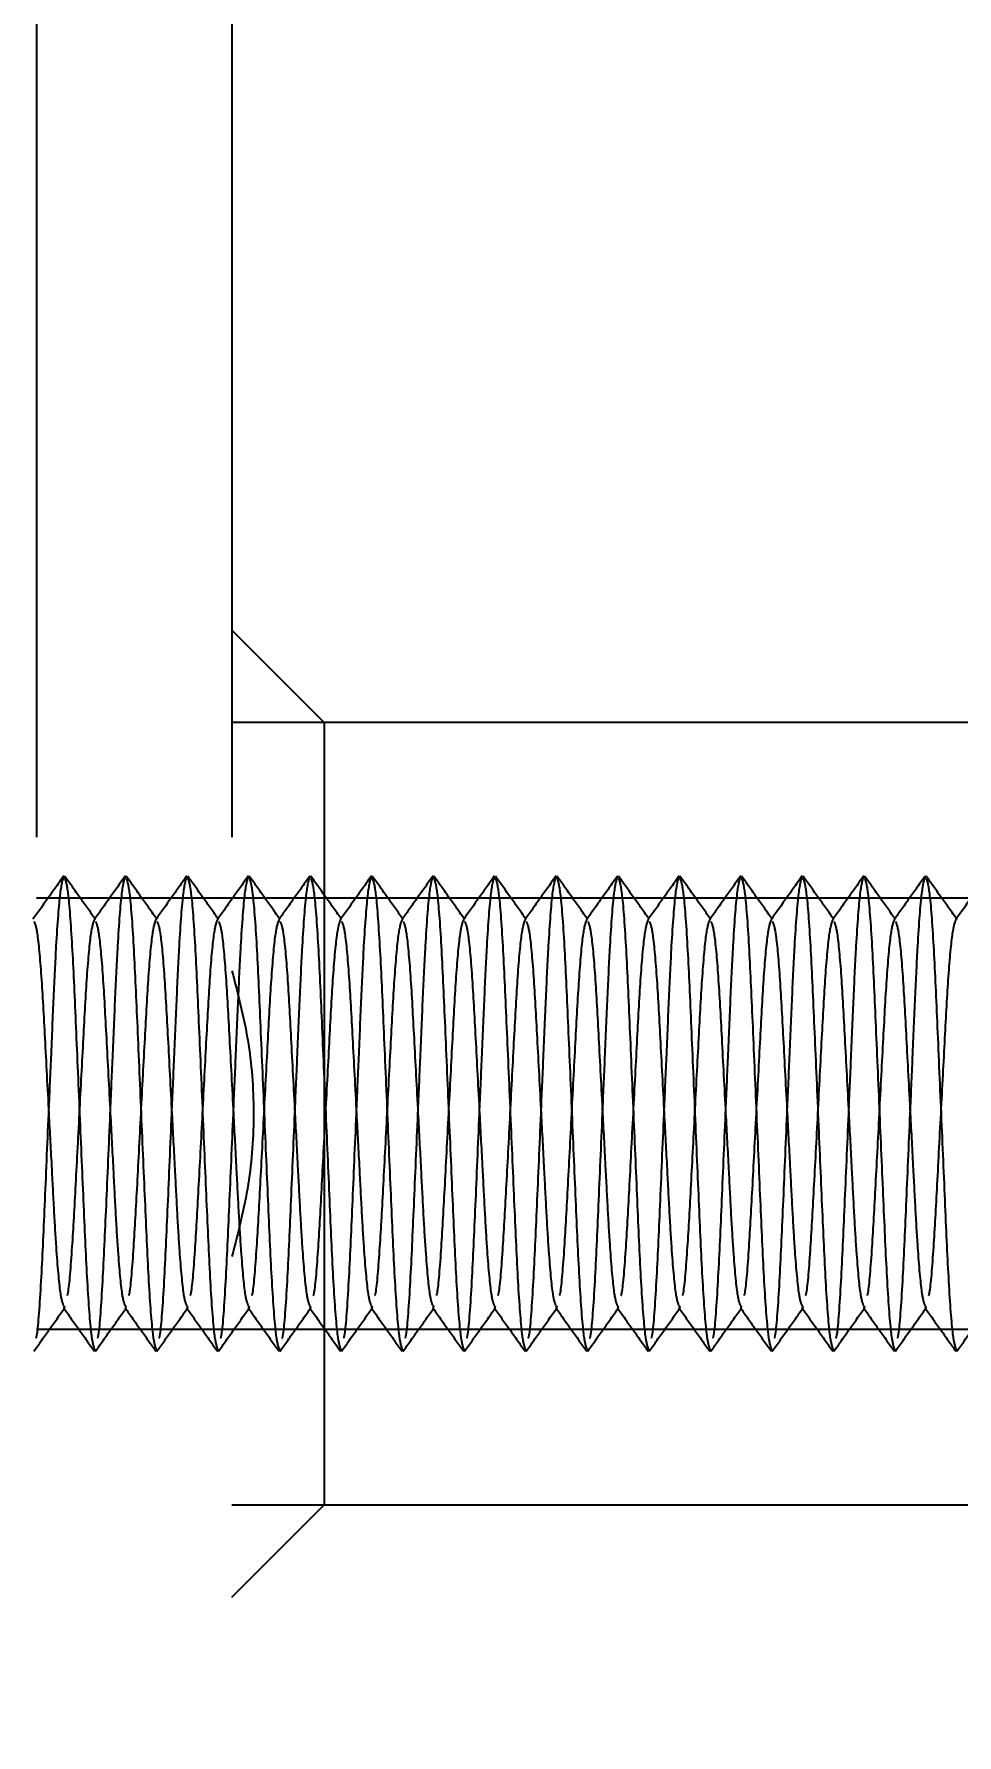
# Model space of a CAD drawing. Header units: metres. Extents: x 0 to 21025, y 0 to 14850.
# Drawn here: x 2920.1 to 2950.1, y 6312.7 to 6367.9 of the extents above; entities that cross this region are included whole.
import ezdxf

# ---------------------------------------------------------------- set-up
doc = ezdxf.new("R2010")
doc.units = ezdxf.units.M
doc.header["$LTSCALE"] = 25
doc.linetypes.add('HIDDEN2', pattern=[4.7625, 3.175, -1.5875])
doc.layers.add('18_COTAS', color=7, linetype='Continuous')
doc.layers.add('ST1', color=7, linetype='HIDDEN2')
doc.styles.add('ROMANS', font='ROMANS.SHX')
doc.dimstyles.new('25___1-25', dxfattribs={"dimscale": 25, "dimtxt": 2.5, "dimasz": 2, "dimexe": 1.5, "dimexo": 1, "dimgap": 0.5, "dimtad": 1, "dimzin": 12, "dimtxsty": 'ROMANS', "dimcen": 0, "dimclrd": 256, "dimclre": 256, "dimclrt": 3, "dimazin": 3, "dimtfac": 1, "dimtmove": 0, "dimatfit": 0, "dimfxl": 1, "dimlwd": -1, "dimlwe": -1, "dimarcsym": 0})

# ---------------------------------------------------------------- blocks, each defined once
blk = doc.blocks.new('*D49')
at = {"layer": '18_COTAS', "transparency": 16777216}
for p, q in [((2751.773, 6357.865), (2751.773, 7037.945)), ((5720.748, 6357.865), (5720.748, 7037.945)), ((2801.773, 7000.445), (5670.748, 7000.445))]:
    blk.add_line(p, q, dxfattribs=at)
for points in [[(2801.773, 7008.778), (2801.773, 6992.112), (2751.773, 7000.445)], [(5670.748, 7008.778), (5670.748, 6992.112), (5720.748, 7000.445)]]:
    blk.add_solid(points, dxfattribs=at)
at = {"layer": 'Defpoints', "color": 0, "transparency": 16777216}
for p in [(5720.748, 7000.445), (2751.773, 6332.865), (5720.748, 6332.865)]:
    blk.add_point(p, dxfattribs=at)
at = {"layer": '18_COTAS', "color": 3, "transparency": 16777216, "insert": (4236.26, 7050.147), "char_height": 62.5, "attachment_point": 5, "style": 'ROMANS'}
blk.add_mtext('2968,98', dxfattribs=at)

msp = doc.modelspace()

# ---------------------------------------------------------------- linework, layer by layer
at = {"layer": 'ST1'}
for p, q in [((2920.204, 6421.215), (2920.204, 6244.515)), ((2926.554, 6421.215), (2926.554, 6244.515)), ((2929.554, 6345.565), (2926.554, 6348.565)), ((2950.554, 6345.565), (2926.554, 6345.565)), ((2929.554, 6345.565), (2926.554, 6345.565)), ((2929.554, 6345.565), (2929.554, 6320.165)), ((2926.554, 6339.865), (2920.204, 6339.865)), ((2951.554, 6339.865), (2926.554, 6339.865)), ((2921.099, 6326.544), (2921.119, 6326.623)), ((2923.099, 6326.544), (2923.119, 6326.623)), ((2925.099, 6326.544), (2925.119, 6326.623)), ((2927.099, 6326.544), (2927.119, 6326.623)), ((2929.099, 6326.544), (2929.119, 6326.623)), ((2931.099, 6326.544), (2931.119, 6326.623)), ((2933.099, 6326.544), (2933.119, 6326.623)), ((2935.099, 6326.544), (2935.119, 6326.623)), ((2937.099, 6326.544), (2937.119, 6326.623)), ((2939.099, 6326.544), (2939.119, 6326.623)), ((2941.099, 6326.544), (2941.119, 6326.623)), ((2943.099, 6326.544), (2943.119, 6326.623)), ((2945.099, 6326.544), (2945.119, 6326.623)), ((2947.099, 6326.544), (2947.119, 6326.623)), ((2949.099, 6326.544), (2949.119, 6326.623)), ((2920.204, 6325.865), (2926.554, 6325.865)), ((2926.554, 6325.865), (2951.554, 6325.865)), ((2922.099, 6325.138), (2922.117, 6325.226)), ((2924.099, 6325.138), (2924.117, 6325.226)), ((2926.099, 6325.138), (2926.117, 6325.226)), ((2928.099, 6325.138), (2928.117, 6325.226)), ((2930.099, 6325.138), (2930.117, 6325.226)), ((2932.099, 6325.138), (2932.117, 6325.226)), ((2934.099, 6325.138), (2934.117, 6325.226)), ((2936.099, 6325.138), (2936.117, 6325.226)), ((2938.099, 6325.138), (2938.117, 6325.226)), ((2940.099, 6325.138), (2940.117, 6325.226)), ((2942.099, 6325.138), (2942.117, 6325.226)), ((2944.099, 6325.138), (2944.117, 6325.226)), ((2946.099, 6325.138), (2946.117, 6325.226)), ((2948.099, 6325.138), (2948.117, 6325.226)), ((2950.099, 6325.138), (2950.117, 6325.226)), ((2926.554, 6320.165), (2950.554, 6320.165)), ((2926.554, 6317.165), (2929.554, 6320.165)), ((2926.554, 6320.165), (2929.554, 6320.165))]:
    msp.add_line(p, q, dxfattribs=at)
for points, knots in [([(2921.089, 6340.588), (2920.922, 6340.354), (2920.588, 6339.884), (2920.253, 6339.415), (2920.086, 6339.181)], [0, 0, 0, 0, 0.500035, 1, 1, 1, 1]), ([(2920.19, 6325.569), (2920.2, 6325.61), (2920.252, 6325.815), (2920.356, 6327.312), (2920.468, 6329.816), (2920.581, 6332.465), (2920.682, 6334.789), (2920.762, 6336.684), (2920.855, 6338.626), (2920.978, 6340.247), (2921.059, 6340.479), (2921.099, 6340.593)], [0, 0, 0, 0, 0.035067, 0.175217, 0.309833, 0.448769, 0.532422, 0.628103, 0.72328, 0.863429, 1, 1, 1, 1]), ([(2922.118, 6339.173), (2921.951, 6339.408), (2921.616, 6339.877), (2921.282, 6340.347), (2921.115, 6340.581)], [0, 0, 0, 0, 0.4999369, 1, 1, 1, 1]), ([(2921.116, 6340.511), (2921.15, 6340.408), (2921.226, 6340.181), (2921.356, 6338.455), (2921.468, 6335.903), (2921.599, 6332.865), (2921.729, 6329.827), (2921.842, 6327.276), (2921.972, 6325.551), (2922.047, 6325.325), (2922.081, 6325.222)], [0, 0, 0, 0, 0.110571, 0.242596, 0.369408, 0.50029, 0.631172, 0.757984, 0.890008, 1, 1, 1, 1]), ([(2923.089, 6340.588), (2922.922, 6340.354), (2922.588, 6339.884), (2922.253, 6339.415), (2922.086, 6339.181)], [0, 0, 0, 0, 0.500035, 1, 1, 1, 1]), ([(2922.19, 6325.569), (2922.2, 6325.61), (2922.252, 6325.815), (2922.356, 6327.312), (2922.468, 6329.816), (2922.581, 6332.465), (2922.682, 6334.789), (2922.762, 6336.684), (2922.855, 6338.626), (2922.978, 6340.247), (2923.059, 6340.479), (2923.099, 6340.593)], [0, 0, 0, 0, 0.035067, 0.175217, 0.309833, 0.448769, 0.532422, 0.628103, 0.72328, 0.863429, 1, 1, 1, 1]), ([(2924.118, 6339.173), (2923.951, 6339.408), (2923.616, 6339.877), (2923.282, 6340.347), (2923.115, 6340.581)], [0, 0, 0, 0, 0.499937, 1, 1, 1, 1]), ([(2923.116, 6340.511), (2923.15, 6340.408), (2923.226, 6340.181), (2923.356, 6338.455), (2923.468, 6335.903), (2923.599, 6332.865), (2923.729, 6329.827), (2923.842, 6327.276), (2923.972, 6325.551), (2924.047, 6325.325), (2924.081, 6325.222)], [0, 0, 0, 0, 0.110571, 0.242596, 0.369408, 0.50029, 0.631172, 0.757984, 0.890008, 1, 1, 1, 1]), ([(2925.089, 6340.588), (2924.922, 6340.354), (2924.588, 6339.884), (2924.253, 6339.415), (2924.086, 6339.181)], [0, 0, 0, 0, 0.5000352, 1, 1, 1, 1]), ([(2924.19, 6325.569), (2924.2, 6325.61), (2924.252, 6325.815), (2924.356, 6327.312), (2924.468, 6329.816), (2924.581, 6332.465), (2924.682, 6334.789), (2924.762, 6336.684), (2924.855, 6338.626), (2924.978, 6340.247), (2925.059, 6340.479), (2925.099, 6340.593)], [0, 0, 0, 0, 0.035067, 0.175217, 0.309833, 0.448769, 0.532422, 0.628103, 0.72328, 0.863429, 1, 1, 1, 1]), ([(2926.118, 6339.173), (2925.951, 6339.408), (2925.616, 6339.877), (2925.282, 6340.347), (2925.115, 6340.581)], [0, 0, 0, 0, 0.499937, 1, 1, 1, 1]), ([(2925.116, 6340.511), (2925.15, 6340.408), (2925.226, 6340.181), (2925.356, 6338.455), (2925.468, 6335.903), (2925.599, 6332.865), (2925.729, 6329.827), (2925.842, 6327.276), (2925.972, 6325.551), (2926.047, 6325.325), (2926.081, 6325.222)], [0, 0, 0, 0, 0.110571, 0.242596, 0.369408, 0.50029, 0.631172, 0.757984, 0.890008, 1, 1, 1, 1]), ([(2927.089, 6340.588), (2926.922, 6340.354), (2926.588, 6339.884), (2926.253, 6339.415), (2926.086, 6339.181)], [0, 0, 0, 0, 0.500035, 1, 1, 1, 1]), ([(2926.19, 6325.569), (2926.2, 6325.61), (2926.252, 6325.815), (2926.356, 6327.312), (2926.468, 6329.816), (2926.581, 6332.465), (2926.682, 6334.789), (2926.762, 6336.684), (2926.855, 6338.626), (2926.978, 6340.247), (2927.059, 6340.479), (2927.099, 6340.593)], [0, 0, 0, 0, 0.035067, 0.175217, 0.309833, 0.448769, 0.532422, 0.628103, 0.72328, 0.863429, 1, 1, 1, 1]), ([(2928.118, 6339.173), (2927.951, 6339.408), (2927.616, 6339.877), (2927.282, 6340.347), (2927.115, 6340.581)], [0, 0, 0, 0, 0.499937, 1, 1, 1, 1]), ([(2927.116, 6340.511), (2927.15, 6340.408), (2927.226, 6340.181), (2927.356, 6338.455), (2927.468, 6335.903), (2927.599, 6332.865), (2927.729, 6329.827), (2927.842, 6327.276), (2927.972, 6325.551), (2928.047, 6325.325), (2928.081, 6325.222)], [0, 0, 0, 0, 0.110571, 0.242596, 0.369408, 0.50029, 0.631172, 0.757984, 0.890008, 1, 1, 1, 1]), ([(2929.089, 6340.588), (2928.922, 6340.354), (2928.588, 6339.884), (2928.253, 6339.415), (2928.086, 6339.181)], [0, 0, 0, 0, 0.500035, 1, 1, 1, 1]), ([(2928.19, 6325.569), (2928.2, 6325.61), (2928.252, 6325.815), (2928.356, 6327.312), (2928.468, 6329.816), (2928.581, 6332.465), (2928.682, 6334.789), (2928.762, 6336.684), (2928.855, 6338.626), (2928.978, 6340.247), (2929.059, 6340.479), (2929.099, 6340.593)], [0, 0, 0, 0, 0.035067, 0.175217, 0.309833, 0.448769, 0.532422, 0.628103, 0.72328, 0.863429, 1, 1, 1, 1]), ([(2930.118, 6339.173), (2929.951, 6339.408), (2929.616, 6339.877), (2929.282, 6340.347), (2929.115, 6340.581)], [0, 0, 0, 0, 0.4999369, 1, 1, 1, 1]), ([(2929.116, 6340.511), (2929.15, 6340.408), (2929.226, 6340.181), (2929.356, 6338.455), (2929.468, 6335.903), (2929.599, 6332.865), (2929.729, 6329.827), (2929.842, 6327.276), (2929.972, 6325.551), (2930.047, 6325.325), (2930.081, 6325.222)], [0, 0, 0, 0, 0.110571, 0.242596, 0.369408, 0.50029, 0.631172, 0.757984, 0.890008, 1, 1, 1, 1]), ([(2931.089, 6340.588), (2930.922, 6340.354), (2930.588, 6339.884), (2930.253, 6339.415), (2930.086, 6339.181)], [0, 0, 0, 0, 0.500035, 1, 1, 1, 1]), ([(2930.19, 6325.569), (2930.2, 6325.61), (2930.252, 6325.815), (2930.356, 6327.312), (2930.468, 6329.816), (2930.581, 6332.465), (2930.682, 6334.789), (2930.762, 6336.684), (2930.855, 6338.626), (2930.978, 6340.247), (2931.059, 6340.479), (2931.099, 6340.593)], [0, 0, 0, 0, 0.035067, 0.175217, 0.309833, 0.448769, 0.532422, 0.628103, 0.72328, 0.863429, 1, 1, 1, 1]), ([(2932.118, 6339.173), (2931.951, 6339.408), (2931.616, 6339.877), (2931.282, 6340.347), (2931.115, 6340.581)], [0, 0, 0, 0, 0.499937, 1, 1, 1, 1]), ([(2931.116, 6340.511), (2931.15, 6340.408), (2931.226, 6340.181), (2931.356, 6338.455), (2931.468, 6335.903), (2931.599, 6332.865), (2931.729, 6329.827), (2931.842, 6327.276), (2931.972, 6325.551), (2932.047, 6325.325), (2932.081, 6325.222)], [0, 0, 0, 0, 0.110571, 0.242596, 0.369408, 0.50029, 0.631172, 0.757984, 0.890008, 1, 1, 1, 1]), ([(2933.089, 6340.588), (2932.922, 6340.354), (2932.588, 6339.884), (2932.253, 6339.415), (2932.086, 6339.181)], [0, 0, 0, 0, 0.500035, 1, 1, 1, 1]), ([(2932.19, 6325.569), (2932.2, 6325.61), (2932.252, 6325.815), (2932.356, 6327.312), (2932.468, 6329.816), (2932.581, 6332.465), (2932.682, 6334.789), (2932.762, 6336.684), (2932.855, 6338.626), (2932.978, 6340.247), (2933.059, 6340.479), (2933.099, 6340.593)], [0, 0, 0, 0, 0.035067, 0.175217, 0.309833, 0.448769, 0.532422, 0.628103, 0.72328, 0.863429, 1, 1, 1, 1]), ([(2934.118, 6339.173), (2933.951, 6339.408), (2933.616, 6339.877), (2933.282, 6340.347), (2933.115, 6340.581)], [0, 0, 0, 0, 0.4999369, 1, 1, 1, 1]), ([(2933.116, 6340.511), (2933.15, 6340.408), (2933.226, 6340.181), (2933.356, 6338.455), (2933.468, 6335.903), (2933.599, 6332.865), (2933.729, 6329.827), (2933.842, 6327.276), (2933.972, 6325.551), (2934.047, 6325.325), (2934.081, 6325.222)], [0, 0, 0, 0, 0.110571, 0.242596, 0.369408, 0.50029, 0.631172, 0.757984, 0.890008, 1, 1, 1, 1]), ([(2935.089, 6340.588), (2934.922, 6340.354), (2934.588, 6339.884), (2934.253, 6339.415), (2934.086, 6339.181)], [0, 0, 0, 0, 0.500035, 1, 1, 1, 1]), ([(2934.19, 6325.569), (2934.2, 6325.61), (2934.252, 6325.815), (2934.356, 6327.312), (2934.468, 6329.816), (2934.581, 6332.465), (2934.682, 6334.789), (2934.762, 6336.684), (2934.855, 6338.626), (2934.978, 6340.247), (2935.059, 6340.479), (2935.099, 6340.593)], [0, 0, 0, 0, 0.035067, 0.175217, 0.309833, 0.448769, 0.532422, 0.628103, 0.72328, 0.863429, 1, 1, 1, 1]), ([(2936.118, 6339.173), (2935.951, 6339.408), (2935.616, 6339.877), (2935.282, 6340.347), (2935.115, 6340.581)], [0, 0, 0, 0, 0.499937, 1, 1, 1, 1]), ([(2935.116, 6340.511), (2935.15, 6340.408), (2935.226, 6340.181), (2935.356, 6338.455), (2935.468, 6335.903), (2935.599, 6332.865), (2935.729, 6329.827), (2935.842, 6327.276), (2935.972, 6325.551), (2936.047, 6325.325), (2936.081, 6325.222)], [0, 0, 0, 0, 0.110571, 0.242596, 0.369408, 0.50029, 0.631172, 0.757984, 0.890008, 1, 1, 1, 1]), ([(2937.089, 6340.588), (2936.922, 6340.354), (2936.588, 6339.884), (2936.253, 6339.415), (2936.086, 6339.181)], [0, 0, 0, 0, 0.5000352, 1, 1, 1, 1]), ([(2936.19, 6325.569), (2936.2, 6325.61), (2936.252, 6325.815), (2936.356, 6327.312), (2936.468, 6329.816), (2936.581, 6332.465), (2936.682, 6334.789), (2936.762, 6336.684), (2936.855, 6338.626), (2936.978, 6340.247), (2937.059, 6340.479), (2937.099, 6340.593)], [0, 0, 0, 0, 0.035067, 0.175217, 0.309833, 0.448769, 0.532422, 0.628103, 0.72328, 0.863429, 1, 1, 1, 1]), ([(2938.118, 6339.173), (2937.951, 6339.408), (2937.616, 6339.877), (2937.282, 6340.347), (2937.115, 6340.581)], [0, 0, 0, 0, 0.499937, 1, 1, 1, 1]), ([(2937.116, 6340.511), (2937.15, 6340.408), (2937.226, 6340.181), (2937.356, 6338.455), (2937.468, 6335.903), (2937.599, 6332.865), (2937.729, 6329.827), (2937.842, 6327.276), (2937.972, 6325.551), (2938.047, 6325.325), (2938.081, 6325.222)], [0, 0, 0, 0, 0.110571, 0.242596, 0.369408, 0.50029, 0.631172, 0.757984, 0.890008, 1, 1, 1, 1]), ([(2939.089, 6340.588), (2938.922, 6340.354), (2938.588, 6339.884), (2938.253, 6339.415), (2938.086, 6339.181)], [0, 0, 0, 0, 0.500035, 1, 1, 1, 1]), ([(2938.19, 6325.569), (2938.2, 6325.61), (2938.252, 6325.815), (2938.356, 6327.312), (2938.468, 6329.816), (2938.581, 6332.465), (2938.682, 6334.789), (2938.762, 6336.684), (2938.855, 6338.626), (2938.978, 6340.247), (2939.059, 6340.479), (2939.099, 6340.593)], [0, 0, 0, 0, 0.035067, 0.175217, 0.309833, 0.448769, 0.532422, 0.628103, 0.72328, 0.863429, 1, 1, 1, 1]), ([(2940.118, 6339.173), (2939.951, 6339.408), (2939.616, 6339.877), (2939.282, 6340.347), (2939.115, 6340.581)], [0, 0, 0, 0, 0.499937, 1, 1, 1, 1]), ([(2939.116, 6340.511), (2939.15, 6340.408), (2939.226, 6340.181), (2939.356, 6338.455), (2939.468, 6335.903), (2939.599, 6332.865), (2939.729, 6329.827), (2939.842, 6327.276), (2939.972, 6325.551), (2940.047, 6325.325), (2940.081, 6325.222)], [0, 0, 0, 0, 0.110571, 0.242596, 0.369408, 0.50029, 0.631172, 0.757984, 0.890008, 1, 1, 1, 1]), ([(2941.089, 6340.588), (2940.922, 6340.354), (2940.588, 6339.884), (2940.253, 6339.415), (2940.086, 6339.181)], [0, 0, 0, 0, 0.5000352, 1, 1, 1, 1]), ([(2940.19, 6325.569), (2940.2, 6325.61), (2940.252, 6325.815), (2940.356, 6327.312), (2940.468, 6329.816), (2940.581, 6332.465), (2940.682, 6334.789), (2940.762, 6336.684), (2940.855, 6338.626), (2940.978, 6340.247), (2941.059, 6340.479), (2941.099, 6340.593)], [0, 0, 0, 0, 0.035067, 0.175217, 0.309833, 0.448769, 0.532422, 0.628103, 0.72328, 0.863429, 1, 1, 1, 1]), ([(2942.118, 6339.173), (2941.951, 6339.408), (2941.616, 6339.877), (2941.282, 6340.347), (2941.115, 6340.581)], [0, 0, 0, 0, 0.499937, 1, 1, 1, 1]), ([(2941.116, 6340.511), (2941.15, 6340.408), (2941.226, 6340.181), (2941.356, 6338.455), (2941.468, 6335.903), (2941.599, 6332.865), (2941.729, 6329.827), (2941.842, 6327.276), (2941.972, 6325.551), (2942.047, 6325.325), (2942.081, 6325.222)], [0, 0, 0, 0, 0.110571, 0.242596, 0.369408, 0.50029, 0.631172, 0.757984, 0.890008, 1, 1, 1, 1]), ([(2943.089, 6340.588), (2942.922, 6340.354), (2942.588, 6339.884), (2942.253, 6339.415), (2942.086, 6339.181)], [0, 0, 0, 0, 0.5000352, 1, 1, 1, 1]), ([(2942.19, 6325.569), (2942.2, 6325.61), (2942.252, 6325.815), (2942.356, 6327.312), (2942.468, 6329.816), (2942.581, 6332.465), (2942.682, 6334.789), (2942.762, 6336.684), (2942.855, 6338.626), (2942.978, 6340.247), (2943.059, 6340.479), (2943.099, 6340.593)], [0, 0, 0, 0, 0.035067, 0.175217, 0.309833, 0.448769, 0.532422, 0.628103, 0.72328, 0.863429, 1, 1, 1, 1]), ([(2944.118, 6339.173), (2943.951, 6339.408), (2943.616, 6339.877), (2943.282, 6340.347), (2943.115, 6340.581)], [0, 0, 0, 0, 0.499937, 1, 1, 1, 1]), ([(2943.116, 6340.511), (2943.15, 6340.408), (2943.226, 6340.181), (2943.356, 6338.455), (2943.468, 6335.903), (2943.599, 6332.865), (2943.729, 6329.827), (2943.842, 6327.276), (2943.972, 6325.551), (2944.047, 6325.325), (2944.081, 6325.222)], [0, 0, 0, 0, 0.110571, 0.242596, 0.369408, 0.50029, 0.631172, 0.757984, 0.890008, 1, 1, 1, 1]), ([(2945.089, 6340.588), (2944.922, 6340.354), (2944.588, 6339.884), (2944.253, 6339.415), (2944.086, 6339.181)], [0, 0, 0, 0, 0.500035, 1, 1, 1, 1]), ([(2944.19, 6325.569), (2944.2, 6325.61), (2944.252, 6325.815), (2944.356, 6327.312), (2944.468, 6329.816), (2944.581, 6332.465), (2944.682, 6334.789), (2944.762, 6336.684), (2944.855, 6338.626), (2944.978, 6340.247), (2945.059, 6340.479), (2945.099, 6340.593)], [0, 0, 0, 0, 0.035067, 0.175217, 0.309833, 0.448769, 0.532422, 0.628103, 0.72328, 0.863429, 1, 1, 1, 1]), ([(2946.118, 6339.173), (2945.951, 6339.408), (2945.616, 6339.877), (2945.282, 6340.347), (2945.115, 6340.581)], [0, 0, 0, 0, 0.499937, 1, 1, 1, 1]), ([(2945.116, 6340.511), (2945.15, 6340.408), (2945.226, 6340.181), (2945.356, 6338.455), (2945.468, 6335.903), (2945.599, 6332.865), (2945.729, 6329.827), (2945.842, 6327.276), (2945.972, 6325.551), (2946.047, 6325.325), (2946.081, 6325.222)], [0, 0, 0, 0, 0.110571, 0.242596, 0.369408, 0.50029, 0.631172, 0.757984, 0.890008, 1, 1, 1, 1]), ([(2947.089, 6340.588), (2946.922, 6340.354), (2946.588, 6339.884), (2946.253, 6339.415), (2946.086, 6339.181)], [0, 0, 0, 0, 0.500035, 1, 1, 1, 1]), ([(2946.19, 6325.569), (2946.2, 6325.61), (2946.252, 6325.815), (2946.356, 6327.312), (2946.468, 6329.816), (2946.581, 6332.465), (2946.682, 6334.789), (2946.762, 6336.684), (2946.855, 6338.626), (2946.978, 6340.247), (2947.059, 6340.479), (2947.099, 6340.593)], [0, 0, 0, 0, 0.035067, 0.175217, 0.309833, 0.448769, 0.532422, 0.628103, 0.72328, 0.863429, 1, 1, 1, 1]), ([(2948.118, 6339.173), (2947.951, 6339.408), (2947.616, 6339.877), (2947.282, 6340.347), (2947.115, 6340.581)], [0, 0, 0, 0, 0.4999369, 1, 1, 1, 1]), ([(2947.116, 6340.511), (2947.15, 6340.408), (2947.226, 6340.181), (2947.356, 6338.455), (2947.468, 6335.903), (2947.599, 6332.865), (2947.729, 6329.827), (2947.842, 6327.276), (2947.972, 6325.551), (2948.047, 6325.325), (2948.081, 6325.222)], [0, 0, 0, 0, 0.110571, 0.242596, 0.369408, 0.50029, 0.631172, 0.757984, 0.890008, 1, 1, 1, 1]), ([(2949.089, 6340.588), (2948.922, 6340.354), (2948.588, 6339.884), (2948.253, 6339.415), (2948.086, 6339.181)], [0, 0, 0, 0, 0.500035, 1, 1, 1, 1]), ([(2948.19, 6325.569), (2948.2, 6325.61), (2948.252, 6325.815), (2948.356, 6327.312), (2948.468, 6329.816), (2948.581, 6332.465), (2948.682, 6334.789), (2948.762, 6336.684), (2948.855, 6338.626), (2948.978, 6340.247), (2949.059, 6340.479), (2949.099, 6340.593)], [0, 0, 0, 0, 0.035067, 0.175217, 0.309833, 0.448769, 0.532422, 0.628103, 0.72328, 0.863429, 1, 1, 1, 1]), ([(2950.118, 6339.173), (2949.951, 6339.408), (2949.616, 6339.877), (2949.282, 6340.347), (2949.115, 6340.581)], [0, 0, 0, 0, 0.499937, 1, 1, 1, 1]), ([(2949.116, 6340.511), (2949.15, 6340.408), (2949.226, 6340.181), (2949.356, 6338.455), (2949.468, 6335.903), (2949.599, 6332.865), (2949.729, 6329.827), (2949.842, 6327.276), (2949.972, 6325.551), (2950.047, 6325.325), (2950.081, 6325.222)], [0, 0, 0, 0, 0.110571, 0.242596, 0.369408, 0.50029, 0.631172, 0.757984, 0.890008, 1, 1, 1, 1]), ([(2951.089, 6340.588), (2950.922, 6340.354), (2950.588, 6339.884), (2950.253, 6339.415), (2950.086, 6339.181)], [0, 0, 0, 0, 0.5000352, 1, 1, 1, 1]), ([(2920.119, 6339.109), (2920.152, 6339.026), (2920.227, 6338.841), (2920.356, 6337.437), (2920.468, 6335.352), (2920.587, 6333.088), (2920.691, 6331.132), (2920.768, 6329.61), (2920.858, 6328.126), (2920.971, 6326.89), (2921.045, 6326.706), (2921.078, 6326.624)], [0, 0, 0, 0, 0.10803, 0.240749, 0.368218, 0.499785, 0.595794, 0.677584, 0.759725, 0.892443, 1, 1, 1, 1]), ([(2921.207, 6326.962), (2921.211, 6326.979), (2921.258, 6327.144), (2921.356, 6328.334), (2921.468, 6330.369), (2921.599, 6332.869), (2921.729, 6335.348), (2921.842, 6337.442), (2921.978, 6338.903), (2922.059, 6339.093), (2922.099, 6339.187)], [0, 0, 0, 0, 0.016472, 0.159469, 0.29681, 0.438567, 0.580323, 0.717664, 0.860661, 1, 1, 1, 1]), ([(2922.119, 6339.109), (2922.152, 6339.026), (2922.227, 6338.841), (2922.356, 6337.437), (2922.468, 6335.352), (2922.587, 6333.088), (2922.691, 6331.132), (2922.768, 6329.61), (2922.858, 6328.126), (2922.971, 6326.89), (2923.045, 6326.706), (2923.078, 6326.624)], [0, 0, 0, 0, 0.10803, 0.240749, 0.368218, 0.499785, 0.595794, 0.677584, 0.759725, 0.892443, 1, 1, 1, 1]), ([(2923.207, 6326.962), (2923.211, 6326.979), (2923.258, 6327.144), (2923.356, 6328.334), (2923.468, 6330.369), (2923.599, 6332.869), (2923.729, 6335.348), (2923.842, 6337.442), (2923.978, 6338.903), (2924.059, 6339.093), (2924.099, 6339.187)], [0, 0, 0, 0, 0.016472, 0.159469, 0.29681, 0.438567, 0.580323, 0.717664, 0.860661, 1, 1, 1, 1]), ([(2924.119, 6339.109), (2924.152, 6339.026), (2924.227, 6338.841), (2924.356, 6337.437), (2924.468, 6335.352), (2924.587, 6333.088), (2924.691, 6331.132), (2924.768, 6329.61), (2924.858, 6328.126), (2924.971, 6326.89), (2925.045, 6326.706), (2925.078, 6326.624)], [0, 0, 0, 0, 0.10803, 0.240749, 0.368218, 0.499785, 0.595794, 0.677584, 0.759725, 0.892443, 1, 1, 1, 1]), ([(2925.207, 6326.962), (2925.211, 6326.979), (2925.258, 6327.144), (2925.356, 6328.334), (2925.468, 6330.369), (2925.599, 6332.869), (2925.729, 6335.348), (2925.842, 6337.442), (2925.978, 6338.903), (2926.059, 6339.093), (2926.099, 6339.187)], [0, 0, 0, 0, 0.016472, 0.159469, 0.29681, 0.438567, 0.580323, 0.717664, 0.860661, 1, 1, 1, 1]), ([(2926.119, 6339.109), (2926.152, 6339.026), (2926.227, 6338.841), (2926.356, 6337.437), (2926.468, 6335.352), (2926.587, 6333.088), (2926.691, 6331.132), (2926.768, 6329.61), (2926.858, 6328.126), (2926.971, 6326.89), (2927.045, 6326.706), (2927.078, 6326.624)], [0, 0, 0, 0, 0.1080303, 0.2407485, 0.3682179, 0.4997851, 0.5957941, 0.6775843, 0.7597248, 0.892443, 1, 1, 1, 1]), ([(2927.207, 6326.962), (2927.211, 6326.979), (2927.258, 6327.144), (2927.356, 6328.334), (2927.468, 6330.369), (2927.599, 6332.869), (2927.729, 6335.348), (2927.842, 6337.442), (2927.978, 6338.903), (2928.059, 6339.093), (2928.099, 6339.187)], [0, 0, 0, 0, 0.016472, 0.159469, 0.29681, 0.438567, 0.580323, 0.717664, 0.860661, 1, 1, 1, 1]), ([(2928.119, 6339.109), (2928.152, 6339.026), (2928.227, 6338.841), (2928.356, 6337.437), (2928.468, 6335.352), (2928.587, 6333.088), (2928.691, 6331.132), (2928.768, 6329.61), (2928.858, 6328.126), (2928.971, 6326.89), (2929.045, 6326.706), (2929.078, 6326.624)], [0, 0, 0, 0, 0.10803, 0.240749, 0.368218, 0.499785, 0.595794, 0.677584, 0.759725, 0.892443, 1, 1, 1, 1]), ([(2929.207, 6326.962), (2929.211, 6326.979), (2929.258, 6327.144), (2929.356, 6328.334), (2929.468, 6330.369), (2929.599, 6332.869), (2929.729, 6335.348), (2929.842, 6337.442), (2929.978, 6338.903), (2930.059, 6339.093), (2930.099, 6339.187)], [0, 0, 0, 0, 0.016472, 0.159469, 0.29681, 0.438567, 0.580323, 0.717664, 0.860661, 1, 1, 1, 1]), ([(2930.119, 6339.109), (2930.152, 6339.026), (2930.227, 6338.841), (2930.356, 6337.437), (2930.468, 6335.352), (2930.587, 6333.088), (2930.691, 6331.132), (2930.768, 6329.61), (2930.858, 6328.126), (2930.971, 6326.89), (2931.045, 6326.706), (2931.078, 6326.624)], [0, 0, 0, 0, 0.10803, 0.240749, 0.368218, 0.499785, 0.595794, 0.677584, 0.759725, 0.892443, 1, 1, 1, 1]), ([(2931.207, 6326.962), (2931.211, 6326.979), (2931.258, 6327.144), (2931.356, 6328.334), (2931.468, 6330.369), (2931.599, 6332.869), (2931.729, 6335.348), (2931.842, 6337.442), (2931.978, 6338.903), (2932.059, 6339.093), (2932.099, 6339.187)], [0, 0, 0, 0, 0.016472, 0.159469, 0.29681, 0.438567, 0.580323, 0.717664, 0.860661, 1, 1, 1, 1]), ([(2932.119, 6339.109), (2932.152, 6339.026), (2932.227, 6338.841), (2932.356, 6337.437), (2932.468, 6335.352), (2932.587, 6333.088), (2932.691, 6331.132), (2932.768, 6329.61), (2932.858, 6328.126), (2932.971, 6326.89), (2933.045, 6326.706), (2933.078, 6326.624)], [0, 0, 0, 0, 0.10803, 0.240749, 0.368218, 0.499785, 0.595794, 0.677584, 0.759725, 0.892443, 1, 1, 1, 1]), ([(2933.207, 6326.962), (2933.211, 6326.979), (2933.258, 6327.144), (2933.356, 6328.334), (2933.468, 6330.369), (2933.599, 6332.869), (2933.729, 6335.348), (2933.842, 6337.442), (2933.978, 6338.903), (2934.059, 6339.093), (2934.099, 6339.187)], [0, 0, 0, 0, 0.016472, 0.159469, 0.29681, 0.438567, 0.580323, 0.717664, 0.860661, 1, 1, 1, 1]), ([(2934.119, 6339.109), (2934.152, 6339.026), (2934.227, 6338.841), (2934.356, 6337.437), (2934.468, 6335.352), (2934.587, 6333.088), (2934.691, 6331.132), (2934.768, 6329.61), (2934.858, 6328.126), (2934.971, 6326.89), (2935.045, 6326.706), (2935.078, 6326.624)], [0, 0, 0, 0, 0.10803, 0.240749, 0.368218, 0.499785, 0.595794, 0.677584, 0.759725, 0.892443, 1, 1, 1, 1]), ([(2935.207, 6326.962), (2935.211, 6326.979), (2935.258, 6327.144), (2935.356, 6328.334), (2935.468, 6330.369), (2935.599, 6332.869), (2935.729, 6335.348), (2935.842, 6337.442), (2935.978, 6338.903), (2936.059, 6339.093), (2936.099, 6339.187)], [0, 0, 0, 0, 0.016472, 0.159469, 0.29681, 0.438567, 0.580323, 0.717664, 0.860661, 1, 1, 1, 1]), ([(2936.119, 6339.109), (2936.152, 6339.026), (2936.227, 6338.841), (2936.356, 6337.437), (2936.468, 6335.352), (2936.587, 6333.088), (2936.691, 6331.132), (2936.768, 6329.61), (2936.858, 6328.126), (2936.971, 6326.89), (2937.045, 6326.706), (2937.078, 6326.624)], [0, 0, 0, 0, 0.10803, 0.240749, 0.368218, 0.499785, 0.595794, 0.677584, 0.759725, 0.892443, 1, 1, 1, 1]), ([(2937.207, 6326.962), (2937.211, 6326.979), (2937.258, 6327.144), (2937.356, 6328.334), (2937.468, 6330.369), (2937.599, 6332.869), (2937.729, 6335.348), (2937.842, 6337.442), (2937.978, 6338.903), (2938.059, 6339.093), (2938.099, 6339.187)], [0, 0, 0, 0, 0.016472, 0.159469, 0.29681, 0.438567, 0.580323, 0.717664, 0.860661, 1, 1, 1, 1]), ([(2938.119, 6339.109), (2938.152, 6339.026), (2938.227, 6338.841), (2938.356, 6337.437), (2938.468, 6335.352), (2938.587, 6333.088), (2938.691, 6331.132), (2938.768, 6329.61), (2938.858, 6328.126), (2938.971, 6326.89), (2939.045, 6326.706), (2939.078, 6326.624)], [0, 0, 0, 0, 0.10803, 0.240749, 0.368218, 0.499785, 0.595794, 0.677584, 0.759725, 0.892443, 1, 1, 1, 1]), ([(2939.207, 6326.962), (2939.211, 6326.979), (2939.258, 6327.144), (2939.356, 6328.334), (2939.468, 6330.369), (2939.599, 6332.869), (2939.729, 6335.348), (2939.842, 6337.442), (2939.978, 6338.903), (2940.059, 6339.093), (2940.099, 6339.187)], [0, 0, 0, 0, 0.016472, 0.159469, 0.29681, 0.438567, 0.580323, 0.717664, 0.860661, 1, 1, 1, 1]), ([(2940.119, 6339.109), (2940.152, 6339.026), (2940.227, 6338.841), (2940.356, 6337.437), (2940.468, 6335.352), (2940.587, 6333.088), (2940.691, 6331.132), (2940.768, 6329.61), (2940.858, 6328.126), (2940.971, 6326.89), (2941.045, 6326.706), (2941.078, 6326.624)], [0, 0, 0, 0, 0.10803, 0.240749, 0.368218, 0.499785, 0.595794, 0.677584, 0.759725, 0.892443, 1, 1, 1, 1]), ([(2941.207, 6326.962), (2941.211, 6326.979), (2941.258, 6327.144), (2941.356, 6328.334), (2941.468, 6330.369), (2941.599, 6332.869), (2941.729, 6335.348), (2941.842, 6337.442), (2941.978, 6338.903), (2942.059, 6339.093), (2942.099, 6339.187)], [0, 0, 0, 0, 0.016472, 0.159469, 0.29681, 0.438567, 0.580323, 0.717664, 0.860661, 1, 1, 1, 1]), ([(2942.119, 6339.109), (2942.152, 6339.026), (2942.227, 6338.841), (2942.356, 6337.437), (2942.468, 6335.352), (2942.587, 6333.088), (2942.691, 6331.132), (2942.768, 6329.61), (2942.858, 6328.126), (2942.971, 6326.89), (2943.045, 6326.706), (2943.078, 6326.624)], [0, 0, 0, 0, 0.10803, 0.240749, 0.368218, 0.499785, 0.595794, 0.677584, 0.759725, 0.892443, 1, 1, 1, 1]), ([(2943.207, 6326.962), (2943.211, 6326.979), (2943.258, 6327.144), (2943.356, 6328.334), (2943.468, 6330.369), (2943.599, 6332.869), (2943.729, 6335.348), (2943.842, 6337.442), (2943.978, 6338.903), (2944.059, 6339.093), (2944.099, 6339.187)], [0, 0, 0, 0, 0.016472, 0.159469, 0.29681, 0.438567, 0.580323, 0.717664, 0.860661, 1, 1, 1, 1]), ([(2944.119, 6339.109), (2944.152, 6339.026), (2944.227, 6338.841), (2944.356, 6337.437), (2944.468, 6335.352), (2944.587, 6333.088), (2944.691, 6331.132), (2944.768, 6329.61), (2944.858, 6328.126), (2944.971, 6326.89), (2945.045, 6326.706), (2945.078, 6326.624)], [0, 0, 0, 0, 0.10803, 0.240749, 0.368218, 0.499785, 0.595794, 0.677584, 0.759725, 0.892443, 1, 1, 1, 1]), ([(2945.207, 6326.962), (2945.211, 6326.979), (2945.258, 6327.144), (2945.356, 6328.334), (2945.468, 6330.369), (2945.599, 6332.869), (2945.729, 6335.348), (2945.842, 6337.442), (2945.978, 6338.903), (2946.059, 6339.093), (2946.099, 6339.187)], [0, 0, 0, 0, 0.016472, 0.159469, 0.29681, 0.438567, 0.580323, 0.717664, 0.860661, 1, 1, 1, 1]), ([(2946.119, 6339.109), (2946.152, 6339.026), (2946.227, 6338.841), (2946.356, 6337.437), (2946.468, 6335.352), (2946.587, 6333.088), (2946.691, 6331.132), (2946.768, 6329.61), (2946.858, 6328.126), (2946.971, 6326.89), (2947.045, 6326.706), (2947.078, 6326.624)], [0, 0, 0, 0, 0.10803, 0.240749, 0.368218, 0.499785, 0.595794, 0.677584, 0.759725, 0.892443, 1, 1, 1, 1]), ([(2947.207, 6326.962), (2947.211, 6326.979), (2947.258, 6327.144), (2947.356, 6328.334), (2947.468, 6330.369), (2947.599, 6332.869), (2947.729, 6335.348), (2947.842, 6337.442), (2947.978, 6338.903), (2948.059, 6339.093), (2948.099, 6339.187)], [0, 0, 0, 0, 0.016472, 0.159469, 0.29681, 0.438567, 0.580323, 0.717664, 0.860661, 1, 1, 1, 1]), ([(2948.119, 6339.109), (2948.152, 6339.026), (2948.227, 6338.841), (2948.356, 6337.437), (2948.468, 6335.352), (2948.587, 6333.088), (2948.691, 6331.132), (2948.768, 6329.61), (2948.858, 6328.126), (2948.971, 6326.89), (2949.045, 6326.706), (2949.078, 6326.624)], [0, 0, 0, 0, 0.10803, 0.240749, 0.368218, 0.499785, 0.595794, 0.677584, 0.759725, 0.892443, 1, 1, 1, 1]), ([(2949.207, 6326.962), (2949.211, 6326.979), (2949.258, 6327.144), (2949.356, 6328.334), (2949.468, 6330.369), (2949.599, 6332.869), (2949.729, 6335.348), (2949.842, 6337.442), (2949.978, 6338.903), (2950.059, 6339.093), (2950.099, 6339.187)], [0, 0, 0, 0, 0.016472, 0.159469, 0.29681, 0.438567, 0.580323, 0.717664, 0.860661, 1, 1, 1, 1]), ([(2926.554, 6337.501), (2926.747, 6336.756), (2927.136, 6335.252), (2927.31, 6332.914), (2927.149, 6330.542), (2926.754, 6329.006), (2926.554, 6328.23)], [0, 0, 0, 0, 0.24506, 0.494938, 0.744655, 1, 1, 1, 1]), ([(2920.116, 6325.151), (2920.283, 6325.386), (2920.617, 6325.855), (2920.951, 6326.324), (2921.119, 6326.558)], [0, 0, 0, 0, 0.50003, 1, 1, 1, 1]), ([(2921.079, 6326.558), (2921.246, 6326.324), (2921.581, 6325.854), (2921.915, 6325.385), (2922.083, 6325.15)], [0, 0, 0, 0, 0.4999404, 1, 1, 1, 1]), ([(2922.116, 6325.151), (2922.283, 6325.386), (2922.617, 6325.855), (2922.951, 6326.324), (2923.119, 6326.558)], [0, 0, 0, 0, 0.50003, 1, 1, 1, 1]), ([(2923.079, 6326.558), (2923.246, 6326.324), (2923.581, 6325.854), (2923.915, 6325.385), (2924.083, 6325.15)], [0, 0, 0, 0, 0.49994, 1, 1, 1, 1]), ([(2924.116, 6325.151), (2924.283, 6325.386), (2924.617, 6325.855), (2924.951, 6326.324), (2925.119, 6326.558)], [0, 0, 0, 0, 0.50003, 1, 1, 1, 1]), ([(2925.079, 6326.558), (2925.246, 6326.324), (2925.581, 6325.854), (2925.915, 6325.385), (2926.083, 6325.15)], [0, 0, 0, 0, 0.49994, 1, 1, 1, 1]), ([(2926.116, 6325.151), (2926.283, 6325.386), (2926.617, 6325.855), (2926.951, 6326.324), (2927.119, 6326.558)], [0, 0, 0, 0, 0.50003, 1, 1, 1, 1]), ([(2927.079, 6326.558), (2927.246, 6326.324), (2927.581, 6325.854), (2927.915, 6325.385), (2928.083, 6325.15)], [0, 0, 0, 0, 0.49994, 1, 1, 1, 1]), ([(2928.116, 6325.151), (2928.283, 6325.386), (2928.617, 6325.855), (2928.951, 6326.324), (2929.119, 6326.558)], [0, 0, 0, 0, 0.50003, 1, 1, 1, 1]), ([(2929.079, 6326.558), (2929.246, 6326.324), (2929.581, 6325.854), (2929.915, 6325.385), (2930.083, 6325.15)], [0, 0, 0, 0, 0.49994, 1, 1, 1, 1]), ([(2930.116, 6325.151), (2930.283, 6325.386), (2930.617, 6325.855), (2930.951, 6326.324), (2931.119, 6326.558)], [0, 0, 0, 0, 0.50003, 1, 1, 1, 1]), ([(2931.079, 6326.558), (2931.246, 6326.324), (2931.581, 6325.854), (2931.915, 6325.385), (2932.083, 6325.15)], [0, 0, 0, 0, 0.49994, 1, 1, 1, 1]), ([(2932.116, 6325.151), (2932.283, 6325.386), (2932.617, 6325.855), (2932.951, 6326.324), (2933.119, 6326.558)], [0, 0, 0, 0, 0.50003, 1, 1, 1, 1]), ([(2933.079, 6326.558), (2933.246, 6326.324), (2933.581, 6325.854), (2933.915, 6325.385), (2934.083, 6325.15)], [0, 0, 0, 0, 0.49994, 1, 1, 1, 1]), ([(2934.116, 6325.151), (2934.283, 6325.386), (2934.617, 6325.855), (2934.951, 6326.324), (2935.119, 6326.558)], [0, 0, 0, 0, 0.50003, 1, 1, 1, 1]), ([(2935.079, 6326.558), (2935.246, 6326.324), (2935.581, 6325.854), (2935.915, 6325.385), (2936.083, 6325.15)], [0, 0, 0, 0, 0.49994, 1, 1, 1, 1]), ([(2936.116, 6325.151), (2936.283, 6325.386), (2936.617, 6325.855), (2936.951, 6326.324), (2937.119, 6326.558)], [0, 0, 0, 0, 0.50003, 1, 1, 1, 1]), ([(2937.079, 6326.558), (2937.246, 6326.324), (2937.581, 6325.854), (2937.915, 6325.385), (2938.083, 6325.15)], [0, 0, 0, 0, 0.49994, 1, 1, 1, 1]), ([(2938.116, 6325.151), (2938.283, 6325.386), (2938.617, 6325.855), (2938.951, 6326.324), (2939.119, 6326.558)], [0, 0, 0, 0, 0.50003, 1, 1, 1, 1]), ([(2939.079, 6326.558), (2939.246, 6326.324), (2939.581, 6325.854), (2939.915, 6325.385), (2940.083, 6325.15)], [0, 0, 0, 0, 0.4999404, 1, 1, 1, 1]), ([(2940.116, 6325.151), (2940.283, 6325.386), (2940.617, 6325.855), (2940.951, 6326.324), (2941.119, 6326.558)], [0, 0, 0, 0, 0.50003, 1, 1, 1, 1]), ([(2941.079, 6326.558), (2941.246, 6326.324), (2941.581, 6325.854), (2941.915, 6325.385), (2942.083, 6325.15)], [0, 0, 0, 0, 0.49994, 1, 1, 1, 1]), ([(2942.116, 6325.151), (2942.283, 6325.386), (2942.617, 6325.855), (2942.951, 6326.324), (2943.119, 6326.558)], [0, 0, 0, 0, 0.50003, 1, 1, 1, 1]), ([(2943.079, 6326.558), (2943.246, 6326.324), (2943.581, 6325.854), (2943.915, 6325.385), (2944.083, 6325.15)], [0, 0, 0, 0, 0.49994, 1, 1, 1, 1]), ([(2944.116, 6325.151), (2944.283, 6325.386), (2944.617, 6325.855), (2944.951, 6326.324), (2945.119, 6326.558)], [0, 0, 0, 0, 0.50003, 1, 1, 1, 1]), ([(2945.079, 6326.558), (2945.246, 6326.324), (2945.581, 6325.854), (2945.915, 6325.385), (2946.083, 6325.15)], [0, 0, 0, 0, 0.49994, 1, 1, 1, 1]), ([(2946.116, 6325.151), (2946.283, 6325.386), (2946.617, 6325.855), (2946.951, 6326.324), (2947.119, 6326.558)], [0, 0, 0, 0, 0.50003, 1, 1, 1, 1]), ([(2947.079, 6326.558), (2947.246, 6326.324), (2947.581, 6325.854), (2947.915, 6325.385), (2948.083, 6325.15)], [0, 0, 0, 0, 0.49994, 1, 1, 1, 1]), ([(2948.116, 6325.151), (2948.283, 6325.386), (2948.617, 6325.855), (2948.951, 6326.324), (2949.119, 6326.558)], [0, 0, 0, 0, 0.50003, 1, 1, 1, 1]), ([(2949.079, 6326.558), (2949.246, 6326.324), (2949.581, 6325.854), (2949.915, 6325.385), (2950.083, 6325.15)], [0, 0, 0, 0, 0.49994, 1, 1, 1, 1]), ([(2950.116, 6325.151), (2950.283, 6325.386), (2950.617, 6325.855), (2950.951, 6326.324), (2951.119, 6326.558)], [0, 0, 0, 0, 0.50003, 1, 1, 1, 1])]:
    msp.add_open_spline(points, degree=3, knots=knots, dxfattribs=at)

# ---------------------------------------------------------------- dimensions: what is measured, and where the dimension line sits
at = {"layer": '18_COTAS'}
dim = msp.add_linear_dim(base=(5720.747753191, 7000.445004906), p1=(2751.772753191, 6332.865322837), p2=(5720.747753191, 6332.865322834), dimstyle='25___1-25', dxfattribs=at)
dim.commit()
dim.dimension.update_dxf_attribs({"geometry": '*D49', "text_midpoint": (4236.260253191, 7050.147385859)})

doc.saveas('drawing.dxf')
